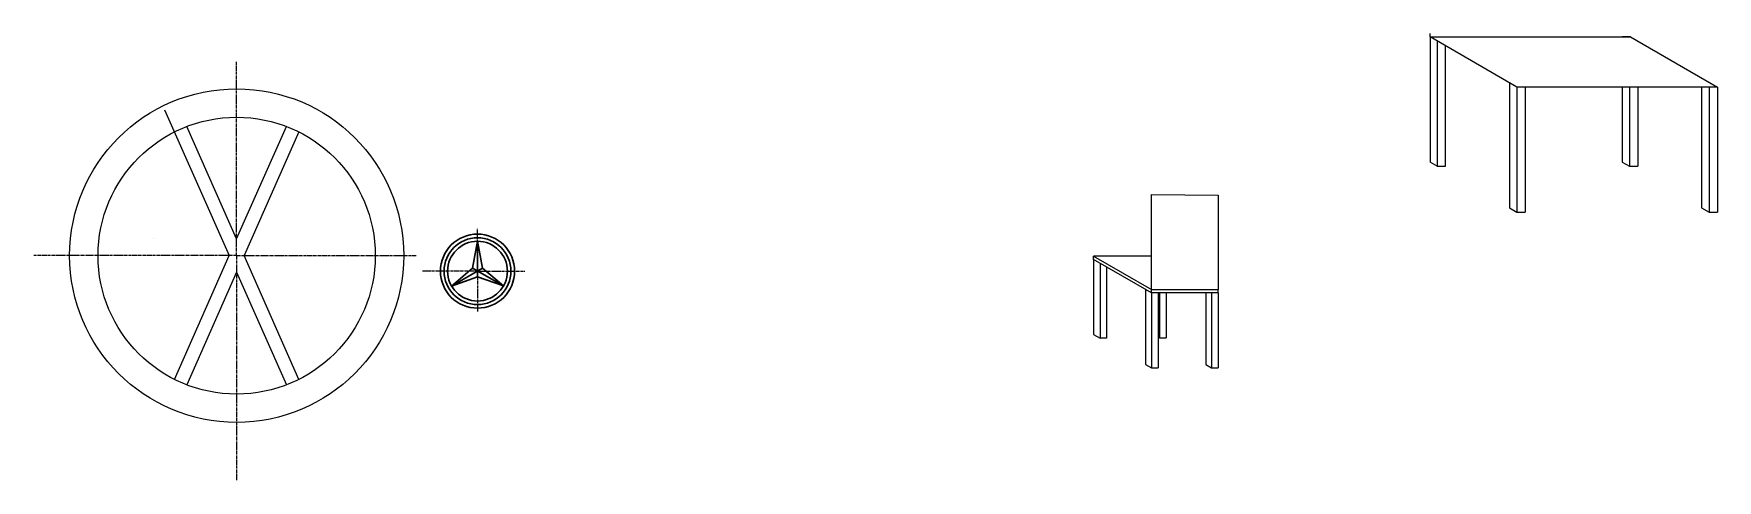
# Model space of a CAD drawing. Header units: millimetres. Extents: x 671 to 10751, y 2202 to 4880.
import ezdxf

# ---------------------------------------------------------------- set-up
doc = ezdxf.new("R2010")
doc.units = ezdxf.units.MM
doc.linetypes.add('CENTER2', pattern=[28.575, 19.05, -3.175, 3.175, -3.175])

msp = doc.modelspace()

# ---------------------------------------------------------------- linework, layer by layer
at = {"color": 7, "true_color": 0xffffff}
for p, q in [((9031, 4860), (9031, 4880)), ((9551, 4560), (9031, 4860)), ((9031, 4860), (10231, 4860)), ((9031, 4860), (9031, 4110)), ((10231, 4860), (10181, 4860)), ((10231, 4860), (10751, 4560)), ((9074, 4835), (9074, 4085)), ((9124, 4085), (9124, 4806)), ((9551, 4560), (9507, 4585)), ((9507, 4585), (9507, 3835)), ((10751, 4560), (9551, 4560)), ((9551, 4560), (9551, 3810)), ((9601, 4560), (9601, 3810)), ((10181, 4560), (10181, 4110)), ((10224, 4560), (10224, 4085)), ((10274, 4560), (10274, 4085)), ((10657, 4560), (10657, 3835)), ((10751, 4560), (10701, 4560)), ((10701, 4560), (10701, 3810)), ((10751, 4560), (10751, 3810)), ((9074, 4085), (9031, 4110)), ((9074, 4085), (9124, 4085)), ((10181, 4110), (10224, 4085)), ((10224, 4085), (10274, 4085)), ((7363, 3346), (7363, 3915)), ((7363, 3915), (7763, 3912)), ((7763, 3912), (7763, 3346)), ((9507, 3835), (9551, 3810)), ((10657, 3835), (10701, 3810)), ((9551, 3810), (9601, 3810)), ((10701, 3810), (10751, 3810)), ((7016, 3526), (7016, 3546)), ((7016, 3546), (7363, 3346)), ((7363, 3546), (7016, 3546)), ((7363, 3326), (7016, 3526)), ((7016, 3526), (7016, 3076)), ((7016, 3526), (7020, 3524)), ((7055, 3504), (7055, 3054)), ((7093, 3482), (7093, 3055)), ((7363, 3326), (7328, 3346)), ((7328, 3346), (7328, 2896)), ((7363, 3346), (7763, 3346)), ((7363, 3326), (7363, 3346)), ((7763, 3326), (7763, 3346)), ((7763, 3326), (7363, 3326)), ((7363, 3326), (7363, 2876)), ((7403, 3326), (7403, 2876)), ((7411, 3326), (7411, 3056)), ((7451, 3326), (7451, 3056)), ((7688, 3326), (7688, 2896)), ((7723, 3326), (7723, 2876)), ((7763, 3326), (7763, 2876)), ((7016, 3076), (7055, 3054)), ((7093, 3055), (7055, 3054)), ((7403, 3061), (7411, 3056)), ((7411, 3056), (7451, 3056)), ((7328, 2896), (7363, 2876)), ((7363, 2876), (7403, 2876)), ((7688, 2896), (7723, 2876)), ((7723, 2876), (7763, 2876))]:
    msp.add_line(p, q, dxfattribs=at)
at = {"linetype": 'CENTER2'}
for p, q in [((1886, 3549), (1886, 4714)), ((3328, 3456), (3328, 3712)), ((1886, 3549), (671, 3549)), ((1886, 3549), (1886, 2202)), ((1886, 3549), (2961, 3549)), ((3328, 3456), (2999, 3456)), ((3328, 3456), (3328, 3214)), ((3328, 3456), (3612, 3456))]:
    msp.add_line(p, q, dxfattribs=at)
for p, q in [((1454, 4424), (1841, 3549)), ((1886, 3649), (1587, 4323)), ((1886, 3649), (2184, 4323)), ((2258, 4291), (1930, 3549)), ((1390, 3649), (1390, 3649)), ((1513, 2807), (1841, 3549)), ((1886, 3549), (1886, 3549)), ((1886, 3549), (1886, 3549)), ((1886, 3549), (1886, 3549)), ((2258, 2807), (1930, 3549)), ((1886, 3449), (1587, 2775)), ((1886, 3449), (2184, 2775)), ((3328, 3456), (3328, 3456)), ((3328, 3456), (3328, 3456)), ((3328, 3456), (3328, 3456)), ((3328, 3456), (3328, 3456)), ((3328, 3456), (3328, 3456)), ((3328, 3456), (3328, 3456))]:
    msp.add_line(p, q)
at = {"lineweight": 30}
for p, q in [((3328, 3635), (3298, 3473)), ((3328, 3635), (3357, 3473)), ((3328, 3635), (3328, 3422)), ((3357, 3473), (3173, 3366)), ((3173, 3366), (3298, 3473)), ((3298, 3473), (3483, 3368)), ((3357, 3473), (3483, 3368)), ((3328, 3422), (3173, 3366)), ((3483, 3368), (3328, 3422))]:
    msp.add_line(p, q, dxfattribs=at)
for radius in [1000, 830]:
    msp.add_circle((1886, 3549), radius)
for radius in [222, 200, 179]:
    msp.add_circle((3328, 3456), radius, dxfattribs=at)

doc.saveas('drawing.dxf')
